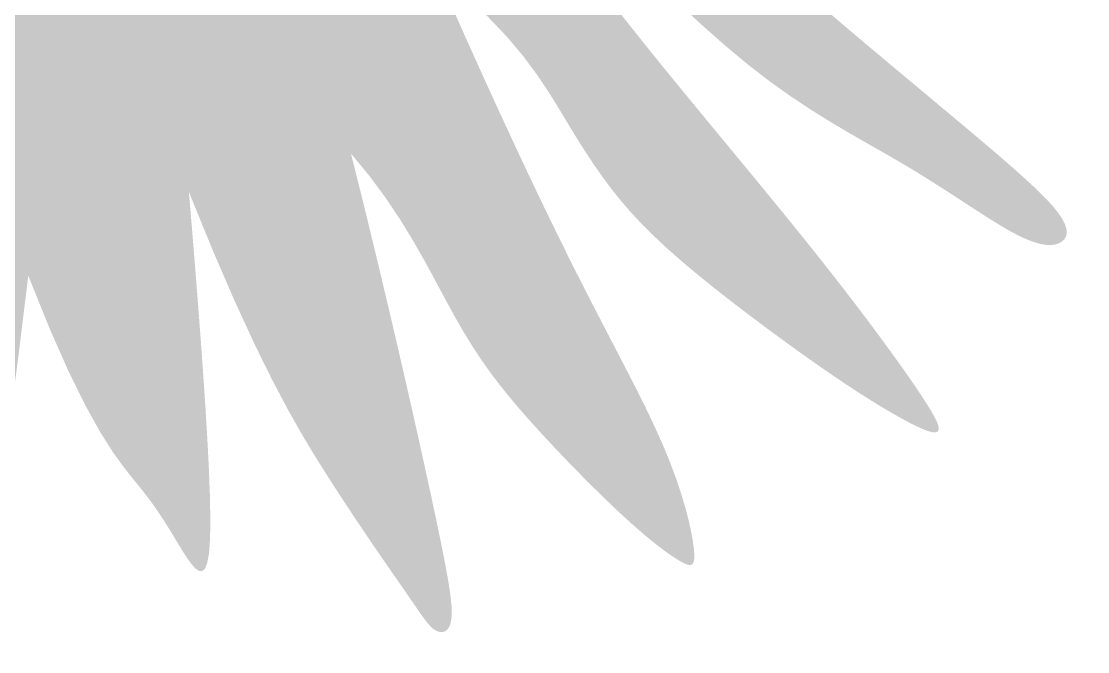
# Model space of a CAD drawing. Header units: millimetres. Extents: x -754 to 578, y -31 to 612.
# Drawn here: x -425.87 to -413.68, y 45.91 to 53.12 of the extents above; entities that cross this region are included whole.
import ezdxf

# ---------------------------------------------------------------- set-up
doc = ezdxf.new("R2010")
doc.units = ezdxf.units.MM
doc.layers.add('Images', color=7, linetype='Continuous')
doc.layers.add('magpiefill', color=3, linetype='Continuous')
picture_1 = doc.add_image_def('image12.jpg', size_in_pixel=(700, 590))

msp = doc.modelspace()

# ---------------------------------------------------------------- hatches: boundary and pattern name
at = {"layer": 'magpiefill'}
h = msp.add_hatch(color=253, dxfattribs=at)
h.dxf.hatch_style = 1
h.paths.add_polyline_path([(-416.4162366606329, 53.02768661803028), (-416.762081198953, 53.32213782948524), (-417.1116172842623, 53.62382829437156), (-417.4590038712106, 53.92897490666269), (-417.6517046417709, 54.10204404908305), (-417.6403283917941, 53.9098665648531), (-417.6850486364782, 53.80314035584102), (-417.7775845692629, 53.76944458432021), (-417.9096553835874, 53.79635841256405), (-418.0729802728915, 53.87146100284613), (-418.2592784306147, 53.9823315174401), (-418.4602690501965, 54.11654911861898), (-418.6676713250763, 54.26169296865685), (-418.8744521866511, 54.40767703126232), (-419.0785695181455, 54.55375447588806), (-419.2792289407427, 54.70151327342179), (-419.4756360756248, 54.85254139475188), (-419.6669965439744, 55.00842681076618), (-419.8525159669736, 55.17075749235278), (-420.0313999658051, 55.34112141039974), (-420.2028541616514, 55.521106535795), (-420.3663411813761, 55.71163529430801), (-420.5223516745685, 55.9109679312326), (-420.6716332964991, 56.11669914674447), (-420.8149337024382, 56.3264236410187), (-420.9530005476563, 56.53773611423064), (-421.086581487424, 56.74823126655576), (-421.2164241770117, 56.95550379816942), (-421.34327627169, 57.15714840924709), (-421.464677439165, 57.34883253503584), (-421.565335396887, 57.51851455107315), (-421.6267498747414, 57.65222556796743), (-421.6304206026142, 57.73599669632799), (-421.5578473103913, 57.75585904676396), (-421.3905297279582, 57.69784372988411), (-421.109967585201, 57.54798185629768), (-420.6976606120056, 57.29230453661383), (-420.7841927062479, 57.39550172672644), (-421.0782619245667, 57.74715361145154), (-421.372972829919, 58.09649995112662), (-421.6676047578609, 58.43866219184553), (-421.9614370439481, 58.76876177970191), (-422.2537490237369, 59.08192016079025), (-422.5438200327834, 59.3732587812045), (-422.5938495883872, 59.27324979913048), (-422.3706128459231, 58.99434264467893), (-422.2589932416248, 58.71543549022742), (-422.5378697237147, 58.47651926742085), (-422.3801271907355, 58.24656433532132), (-422.2123191820268, 57.99990337393929), (-422.0368715966647, 57.73980368518544), (-421.8562103337233, 57.46953257097064), (-421.6727612922775, 57.19235733320534), (-421.4889503714023, 56.91154527380084), (-421.3072034701726, 56.63036369466752), (-421.1299464876629, 56.35207989771649), (-420.9589556813989, 56.0793348994459), (-420.7934087427084, 55.8122645747044), (-420.6318337213703, 55.55037851292942), (-420.6169936360449, 55.52638509453235), (-420.0707091684401, 54.99084058610443), (-419.5868313605482, 54.51478743648538), (-419.1579135808222, 54.09332983395804), (-418.7765091977157, 53.72157196680585), (-418.4351715796817, 53.39461802331193), (-418.1264540951736, 53.10757219175972), (-417.8429101126446, 52.85553866043204), (-417.5770930005481, 52.63362161761229), (-417.3227310338757, 52.43719243655271), (-417.0782521137722, 52.26269123038159), (-416.8432590479208, 52.10682529719608), (-416.6173546440046, 51.96630193509333), (-416.400141709707, 51.83782844217068), (-416.1912230527109, 51.71811211652532), (-415.9902014806996, 51.60386025625465), (-415.7966798013563, 51.49178015945547), (-415.6104438420682, 51.37943927465356), (-415.4320115090383, 51.26784565208655), (-415.2620837281745, 51.15886749242033), (-415.1013614253836, 51.05437299632089), (-414.950545526573, 50.95623036445426), (-414.8103369576502, 50.86630779748624), (-414.6814366445224, 50.78647349608305), (-414.5645455130968, 50.71859566091018), (-414.4600996963419, 50.66405987423586), (-414.3674761554687, 50.62232124473571), (-414.2857870587493, 50.59235226268751), (-414.2141445744562, 50.57312541836893), (-414.1516608708615, 50.56361320205767), (-414.0974481162375, 50.56278810403151), (-414.0506184788561, 50.56962261456808), (-414.0102841269897, 50.58308922394515), (-413.97595441735, 50.60240173110287), (-413.9487274604062, 50.62773916963057), (-413.930098555067, 50.65952188178042), (-413.9215630002415, 50.69817020980425), (-413.9246160948383, 50.74410449595393), (-413.9407531377658, 50.79774508248153), (-413.9714694279335, 50.85951231163868), (-414.0182602642496, 50.9298265256777), (-414.0826910401527, 51.00939608181724), (-414.1666075271983, 51.10008139714412), (-414.2719255914719, 51.20403090371224), (-414.4005610990591, 51.32339303357537), (-414.5544299160449, 51.46031621878722), (-414.7354479085147, 51.61694889140156), (-414.945530942554, 51.79543948347236), (-415.1865948842481, 51.99793642705313), (-415.4592627811095, 52.22559956451786), (-415.758986406361, 52.47563437952002), (-416.0799247146522, 52.74425776603299)])
h = msp.add_hatch(color=255, dxfattribs=at)
h.dxf.hatch_style = 1
h.paths.add_polyline_path([(-419.9958138051097, 54.54486868421434), (-420.1562206592537, 54.79092179976213), (-420.3147116298642, 55.04019753602159), (-420.4727586671625, 55.29318630355601), (-420.6318337213703, 55.55037851292926), (-420.7934087427084, 55.81226457470465), (-420.9589556813989, 56.0793348994459), (-421.1299464876629, 56.35207989771649), (-421.3072034701726, 56.63036369466752), (-421.4889503714023, 56.91154527380084), (-421.6727612922775, 57.19235733320538), (-421.8562103337233, 57.46953257097064), (-422.0368715966647, 57.73980368518556), (-422.212319182027, 57.99990337393942), (-422.3801271907355, 58.24656433532144), (-422.5378697237147, 58.47651926742085), (-422.6496606236024, 58.38074690488558), (-422.7054691926854, 58.0460583195437), (-422.5380410193043, 57.71136973420202), (-422.5754375743564, 57.69735307767505), (-422.5113097581877, 57.42223556865299), (-422.4370440316393, 57.16917686277549), (-422.3548363174924, 56.93555947590933), (-422.2668825385279, 56.71876592392123), (-422.1753786175274, 56.51617872267767), (-422.0825204772718, 56.32518038804568), (-421.9905040405428, 56.14315343589169), (-421.901525230121, 55.96748038208256), (-421.8174061958541, 55.79605783019315), (-421.7384739958532, 55.62883873463204), (-421.664681915295, 55.46629013751593), (-421.5959832393567, 55.30887908096147), (-421.5323312532153, 55.15707260708533), (-421.4736792420481, 55.01133775800432), (-421.4199804910319, 54.87214157583523), (-421.3711882853437, 54.73995110269467), (-421.3269599584968, 54.61510883672528), (-421.2857690373477, 54.49745910017307), (-421.2457930970893, 54.38672167130981), (-421.2052097129142, 54.28261632840749), (-421.1621964600154, 54.18486284973784), (-421.1149309135852, 54.09318101357283), (-421.0615906488168, 54.00729059818434), (-421.0003532409027, 53.92691138184404), (-420.9298168254268, 53.85147512732048), (-420.8502617795373, 53.77926153536689), (-420.7623890407738, 53.70826229123377), (-420.6668995466759, 53.6364690801711), (-420.5644942347831, 53.56187358742894), (-420.4558740426347, 53.48246749825724), (-420.3417399077703, 53.3962424979063), (-420.2227927677293, 53.30119027162614), (-420.0998425894159, 53.19596415772776), (-419.9741354571927, 53.08186410676574), (-419.8470264847872, 52.96085172235537), (-419.7198707859263, 52.83488860811231), (-419.5940234743376, 52.70593636765177), (-419.4708396637486, 52.57595660458938), (-419.3516744678864, 52.4469109225406), (-419.2378830004784, 52.32076092512074), (-419.1301116654793, 52.19875207514731), (-419.0261720277545, 52.07926527224575), (-418.9231669423962, 51.95996527524301), (-418.8181992644977, 51.83851684296671), (-418.7083718491514, 51.71258473424406), (-418.5907875514499, 51.57983370790215), (-418.4625492264863, 51.43792852276853), (-418.3207597293527, 51.2845339376701), (-418.1644689249276, 51.11934637450693), (-418.0005147172302, 50.95018890746805), (-417.8376820200649, 50.78691627381477), (-417.6847557472362, 50.63938321080853), (-417.5505208125487, 50.51744445571108), (-417.4437621298071, 50.43095474578357), (-417.3732646128158, 50.38976881828774), (-417.3478131753794, 50.40374141048482), (-417.3722808582522, 50.47888991061617), (-417.435893209989, 50.60588231084218), (-417.5239639060937, 50.77154925430269), (-417.6218066220704, 50.96272138413804), (-417.7147350334237, 51.16622934348816), (-417.7880628156572, 51.36890377549312), (-417.8271036442757, 51.55757532329312), (-417.8169405131816, 51.72282545894088), (-417.939145379103, 51.87064974587616), (-418.1473280411167, 52.12282519325334), (-418.3526603079426, 52.37257199972829), (-418.5537714864909, 52.61892493172478), (-418.7503500476741, 52.86228876004323), (-418.9423492534045, 53.10341075657819), (-419.1297223655947, 53.34303819322438), (-419.3124226461579, 53.58191834187654), (-419.4904033570064, 53.82079847442909), (-419.6636177600532, 54.06042586277682), (-419.8320191172105, 54.30154777881435)])
h = msp.add_hatch(color=253, dxfattribs=at)
h.dxf.hatch_style = 1
h.paths.add_polyline_path([(-416.5393584649328, 50.14737057639328), (-416.7217782171292, 50.37982874420243), (-416.912718084375, 50.61911360891652), (-417.1106204609744, 50.86381624075055), (-417.3138498628369, 51.11262890503377), (-417.5207708058729, 51.36424386709597), (-417.7297478059916, 51.61735339226689), (-417.8169405131816, 51.72282545894088), (-417.8271036442757, 51.55757532329312), (-417.7880628156572, 51.36890377549312), (-417.7147350334237, 51.16622934348816), (-417.6218066220704, 50.96272138413804), (-417.5239639060937, 50.77154925430269), (-417.435893209989, 50.60588231084218), (-417.3722808582522, 50.47888991061617), (-417.3478131753794, 50.40374141048482), (-417.3732646128158, 50.38976881828774), (-417.4437621298071, 50.43095474578357), (-417.5505208125487, 50.51744445571108), (-417.6847557472362, 50.63938321080853), (-417.8376820200649, 50.78691627381477), (-418.0005147172302, 50.95018890746805), (-418.1644689249276, 51.11934637450693), (-418.3207597293527, 51.2845339376701), (-418.4625492264863, 51.43792852276853), (-418.5907875514499, 51.57983370790215), (-418.7083718491514, 51.71258473424406), (-418.8181992644977, 51.83851684296684), (-418.9231669423962, 51.95996527524301), (-419.0261720277545, 52.07926527224567), (-419.1301116654793, 52.19875207514731), (-419.2378830004784, 52.32076092512082), (-419.3516744678864, 52.4469109225406), (-419.4708396637486, 52.57595660458938), (-419.5940234743376, 52.70593636765177), (-419.7198707859263, 52.83488860811231), (-419.8470264847872, 52.96085172235537), (-419.9741354571927, 53.08186410676574), (-420.0998425894159, 53.19596415772776), (-420.2227927677293, 53.30119027162614), (-420.3417399077703, 53.3962424979063), (-420.4558740426347, 53.48246749825724), (-420.5644942347831, 53.56187358742878), (-420.6668995466759, 53.6364690801711), (-420.7623890407738, 53.70826229123377), (-420.8502617795373, 53.77926153536689), (-420.9298168254268, 53.85147512732048), (-421.0003532409027, 53.92691138184404), (-421.0615906488168, 54.00729059818434), (-421.1149309135852, 54.09318101357283), (-421.1621964600154, 54.18486284973784), (-421.2052097129142, 54.28261632840749), (-421.2457930970893, 54.38672167130981), (-421.2857690373477, 54.49745910017307), (-421.3269599584968, 54.61510883672528), (-421.3711882853438, 54.73995110269467), (-421.4199804910318, 54.87214157583523), (-421.4736792420481, 55.01133775800432), (-421.5323312532153, 55.15707260708533), (-421.5959832393567, 55.30887908096143), (-421.664681915295, 55.46629013751593), (-421.7384739958532, 55.62883873463204), (-421.8174061958541, 55.79605783019315), (-421.901525230121, 55.96748038208256), (-421.9905040405428, 56.14315343589169), (-422.0825204772718, 56.32518038804568), (-422.1753786175274, 56.51617872267767), (-422.2668825385279, 56.71876592392123), (-422.3548363174924, 56.93555947590933), (-422.4370440316393, 57.16917686277549), (-422.5113097581877, 57.42223556865299), (-422.5754375743564, 57.69735307767505), (-422.984516970365, 57.54402544153096), (-422.6692597728832, 56.95695159797815), (-422.3783800958307, 56.38975082971474), (-422.109116385328, 55.84190602203947), (-421.8587070874948, 55.31290006025114), (-421.6243906484508, 54.80221582964824), (-421.4034055143156, 54.30933621552929), (-421.1929901312092, 53.83374410319284), (-421.1205630041563, 53.66972652784115), (-420.80849246501, 53.41808167281465), (-420.5444367290042, 53.17590796291353), (-420.3221506875839, 52.9435337519329), (-420.1353892321924, 52.72128739366839), (-419.9779072542747, 52.50949724191521), (-419.8434596452746, 52.30849165046877), (-419.7258012966369, 52.11859897312424), (-419.6186870998054, 51.94014756367705), (-419.5166441074473, 51.77316584983812), (-419.4172880171208, 51.61648255498031), (-419.3190066876069, 51.46862647639198), (-419.2201879776867, 51.32812641136165), (-419.1192197461412, 51.19351115717756), (-419.0144898517515, 51.0633095111283), (-418.9043861532984, 50.93605027050214), (-418.787296509563, 50.81026223258769), (-418.6620488095585, 50.6847505315882), (-418.5292310632265, 50.55942564936738), (-418.3898713107403, 50.4344744047039), (-418.2449975922739, 50.31008361637625), (-418.0956379480006, 50.18644010316308), (-417.9428204180941, 50.06373068384317), (-417.7875730427282, 49.94214217719502), (-417.6309238620763, 49.82186140199727), (-417.4739087001774, 49.70316858749119), (-417.3175945165304, 49.58671760476858), (-417.1630560545002, 49.47325573538362), (-417.0113680574505, 49.36353026089075), (-416.8636052687461, 49.25828846284423), (-416.7208424317517, 49.15827762279857), (-416.5841542898311, 49.06424502230794), (-416.454615586349, 48.97693794292678), (-416.3330985765788, 48.89693241405219), (-416.21966556343, 48.8241194564537), (-416.1141763617211, 48.75821883874322), (-416.0164907862707, 48.69895032953289), (-415.9264686518973, 48.64603369743494), (-415.8439697734193, 48.5991887110615), (-415.7688539656555, 48.55813513902466), (-415.7009810434242, 48.52259274993671), (-415.6402030338018, 48.49233580122002), (-415.5863408128937, 48.46735650553904), (-415.5392074690636, 48.44770156436852), (-415.4986160906749, 48.43341767918319), (-415.464379766091, 48.4245515514579), (-415.4363115836754, 48.42114988266731), (-415.4142246317914, 48.42325937428615), (-415.3979319988023, 48.43092672778919), (-415.3875349311775, 48.44453336484955), (-415.3842873078067, 48.46579958793325), (-415.389731165687, 48.49678041970501), (-415.4054085418137, 48.5395308828292), (-415.432861473183, 48.59610599997021), (-415.4736319967916, 48.66856079379255), (-415.5292621496349, 48.75895028696075), (-415.6012939687091, 48.86932950213928), (-415.6908177825574, 49.00109180732181), (-415.7971170859098, 49.15298395181839), (-415.9190236650435, 49.32309103026853), (-416.0553693062354, 49.5094981373117), (-416.2049857957632, 49.71029036758735), (-416.3667049199032, 49.92355281573466)])
h = msp.add_hatch(color=255, dxfattribs=at)
h.dxf.hatch_style = 1
h.paths.add_polyline_path([(-421.1929901312092, 53.83374410319284), (-421.4034055143156, 54.30933621552929), (-421.6243906484508, 54.80221582964824), (-421.8587070874948, 55.31290006025114), (-422.109116385328, 55.84190602203959), (-422.3783800958307, 56.38975082971474), (-422.6692597728832, 56.95695159797815), (-422.984516970365, 57.54402544153096), (-423.4309929214255, 57.65558830331157), (-423.3751843523426, 57.26511828707945), (-423.6577413842341, 57.18809567930348), (-423.5388997546532, 56.80680259353737), (-423.3961576139031, 56.33169582338468), (-423.2342377146417, 55.77833909495008), (-423.0578628095268, 55.16229613433835), (-422.8717556512152, 54.49913066765448), (-422.6806389923651, 53.80440642100308), (-422.4892355856337, 53.09368712048909), (-422.4595893901535, 52.98092462648626), (-422.2446413175282, 52.67083894818873), (-422.0577384590069, 52.41257214835399), (-421.8951680845194, 52.19792086895077), (-421.7532174639946, 52.01868175194775), (-421.6281738673629, 51.86665143931336), (-421.5163245645538, 51.7336265730161), (-421.4139568254968, 51.61140379502486), (-421.3173579201218, 51.49177974730788), (-421.2233443418484, 51.36812068759757), (-421.130849478056, 51.24007133668086), (-421.0393359396144, 51.10884603110853), (-420.948266337393, 50.97565910743096), (-420.8571032822614, 50.84172490219937), (-420.765309385089, 50.7082577519641), (-420.6723472567453, 50.57647199327565), (-420.5776795081001, 50.44758196268497), (-420.4810958526571, 50.32288372754329), (-420.3836944144562, 50.20400027840514), (-420.2869004201719, 50.0926363366252), (-420.1921390964786, 49.99049662355888), (-420.1008356700506, 49.89928586056092), (-420.0144153675624, 49.82070876898659), (-419.9343034156882, 49.75647007019067), (-419.8619250411023, 49.70827448552831), (-419.7986835740264, 49.67886150496707), (-419.7458947588707, 49.67510969292546), (-419.7048524435929, 49.70493238243439), (-419.6768504761499, 49.77624290652463), (-419.6631827044996, 49.8969545982274), (-419.6651429765996, 50.07498079057331), (-419.6840251404068, 50.31823481659372), (-419.7211230438793, 50.63463000931929), (-419.8843221775884, 50.96971282648787), (-420.0558348144613, 51.32844941755251), (-420.2325109398209, 51.70425663730288), (-420.4143271846233, 52.09697101447777), (-420.6012601798249, 52.50642907781605), (-420.7932865563821, 52.93246735605648), (-420.9903829452512, 53.37492237793789)])
h = msp.add_hatch(color=255, dxfattribs=at)
h.dxf.hatch_style = 1
h.paths.add_polyline_path([(-422.7575413178288, 53.28133639675568), (-422.8818114423329, 53.71938004378953), (-423.01933215595, 54.20220402283288), (-423.1694391238002, 54.72520305114223), (-423.3314680110041, 55.28377184597408), (-423.5047544826818, 55.87330512458483), (-423.6886342039541, 56.48919760423076), (-423.8824428399414, 57.12684400216854), (-423.9890860106528, 57.09777399440863), (-424.2681337883323, 57.26511828707945), (-424.4355619617133, 57.32089971796982), (-424.5885814500793, 57.1169759495195), (-424.5534393952621, 56.94324485241192), (-424.5142366899327, 56.77453191139299), (-424.4721942735654, 56.6085990010355), (-424.4285330856343, 56.44320799591252), (-424.3844740656134, 56.27612077059723), (-424.341238152977, 56.10509919966238), (-424.3000462871993, 55.92790515768119), (-424.2621194077541, 55.74230051922623), (-424.2283659309612, 55.54686776804254), (-424.198444180523, 55.34347182456088), (-424.1716999569873, 55.13479821838382), (-424.1474790609016, 54.92353247911393), (-424.125127292814, 54.71236013635363), (-424.1039904532723, 54.50396671970577), (-424.0834143428242, 54.30103775877259), (-424.0627447620177, 54.10625878315686), (-424.0415066382026, 53.92154858491035), (-424.0199414059373, 53.74575900588282), (-423.9984696265822, 53.57697515037373), (-423.9775118614978, 53.4132821226816), (-423.9574886720445, 53.25276502710599), (-423.938820619583, 53.09350896794578), (-423.9219282654738, 52.93359904950026), (-423.9072321710771, 52.77112037606848), (-423.8948803131942, 52.60481970340026), (-423.8839303303905, 52.43609039304985), (-423.8731672766713, 52.26698745802184), (-423.8613762060431, 52.09956591132068), (-423.8473421725115, 51.93588076595159), (-423.8298502300826, 51.77798703491906), (-423.8076854327617, 51.62793973122791), (-423.7796328345552, 51.48779386788296), (-423.7447111333768, 51.35895059001724), (-423.702873602771, 51.24019557127621), (-423.6543071601907, 51.12966061743383), (-423.5991987230888, 51.0254775342641), (-423.5377352089174, 50.92577812754073), (-423.4701035351296, 50.8286942030376), (-423.3964906191782, 50.73235756652868), (-423.3170833785155, 50.63490002378767), (-423.2322478564273, 50.53491264449271), (-423.1430665995296, 50.43282355393806), (-423.050801280272, 50.32952014132232), (-422.9567135711038, 50.22588979584409), (-422.8620651444739, 50.12281990670149), (-422.7681176728321, 50.0211978630937), (-422.6761328286269, 49.92191105421862), (-422.587372284308, 49.82584686927481), (-422.5029419477808, 49.73401724492337), (-422.4233246687751, 49.64793230767469), (-422.3488475324764, 49.5692267315013), (-422.2798376240708, 49.49953519037622), (-422.2166220287442, 49.44049235827191), (-422.1595278316825, 49.3937329091613), (-422.1088821180715, 49.36089151701715), (-422.0650119730969, 49.34360285581206), (-422.0281510300038, 49.34320580204601), (-421.9981591142739, 49.35985604232782), (-421.9748025994472, 49.39341346579334), (-421.9578478590644, 49.44373796157863), (-421.9470612666657, 49.5106894188194), (-421.9422091957921, 49.59412772665173), (-421.9430580199837, 49.69391277421153), (-421.9493741127808, 49.80990445063466), (-421.960892690938, 49.94154229904864), (-421.977224344065, 50.08658447854705), (-421.9979485049848, 50.24236880221492), (-422.0226446065211, 50.40623308313717), (-422.0508920814974, 50.57551513439916), (-422.0822703627371, 50.74755276908562), (-422.1163588830634, 50.91968380028194), (-422.1527370753001, 51.08924604107288), (-422.1913192616778, 51.25525479142161), (-422.2333593220565, 51.42343529880219), (-422.2804460257034, 51.60119029756697), (-422.3341681418859, 51.79592252206772), (-422.3961144398713, 52.01503470665695), (-422.4678736889268, 52.26592958568632), (-422.5510346583194, 52.55600989350825), (-422.6471861173171, 52.89267836447497)])
h = msp.add_hatch(color=253, dxfattribs=at)
h.dxf.hatch_style = 1
h.paths.add_polyline_path([(-421.3991960007951, 48.64903864357291), (-421.5188867897909, 49.17458964794562), (-421.6520587078024, 49.74738267313833), (-421.7978472805135, 50.36099579465642), (-421.9553880336073, 51.00900708800548), (-422.1238164927679, 51.68499462869055), (-422.3022681836787, 52.38253649221722), (-422.4892355856337, 53.09368712048909), (-422.6806389923651, 53.80440642100308), (-422.8717556512152, 54.4991306676544), (-423.0578628095268, 55.16229613433835), (-423.2342377146417, 55.77833909495008), (-423.3961576139031, 56.33169582338468), (-423.5388997546532, 56.80680259353733), (-423.6577413842341, 57.18809567930348), (-423.8824428399414, 57.12684400216854), (-423.6886342039541, 56.48919760423068), (-423.5047544826818, 55.87330512458479), (-423.3314680110041, 55.28377184597408), (-423.1694391238002, 54.7252030511424), (-423.01933215595, 54.20220402283292), (-422.8818114423329, 53.71938004378961), (-422.7575413178288, 53.28133639675568), (-422.6471861173171, 52.8926783644749), (-422.5510346583194, 52.55600989350833), (-422.4678736889268, 52.26592958568632), (-422.3961144398713, 52.01503470665682), (-422.3341681418859, 51.79592252206772), (-422.2804460257034, 51.60119029756697), (-422.2333593220565, 51.42343529880219), (-422.1913192616778, 51.25525479142161), (-422.1527370753001, 51.08924604107288), (-422.1163588830634, 50.91968380028194), (-422.0822703627371, 50.74755276908562), (-422.0508920814974, 50.57551513439916), (-422.0226446065211, 50.40623308313717), (-421.9979485049848, 50.24236880221492), (-421.977224344065, 50.08658447854705), (-421.960892690938, 49.94154229904864), (-421.9493741127808, 49.80990445063466), (-421.9430580199837, 49.69391277421153), (-421.9422091957921, 49.59412772665173), (-421.9470612666657, 49.5106894188194), (-421.9578478590644, 49.44373796157863), (-421.9748025994472, 49.39341346579334), (-421.9981591142739, 49.35985604232782), (-422.0281510300038, 49.34320580204601), (-422.0650119730969, 49.34360285581206), (-422.1088821180715, 49.36089151701715), (-422.1595278316825, 49.3937329091613), (-422.2166220287442, 49.44049235827191), (-422.2798376240708, 49.49953519037622), (-422.3488475324764, 49.5692267315013), (-422.4233246687751, 49.64793230767469), (-422.5029419477808, 49.73401724492337), (-422.587372284308, 49.82584686927481), (-422.6761328286269, 49.92191105421853), (-422.7681176728319, 50.02119786309358), (-422.8620651444739, 50.12281990670162), (-422.9567135711038, 50.22588979584405), (-423.050801280272, 50.32952014132232), (-423.1430665995296, 50.43282355393806), (-423.2322478564273, 50.53491264449271), (-423.3170833785155, 50.63490002378767), (-423.3964906191782, 50.73235756652868), (-423.4701035351296, 50.8286942030376), (-423.5377352089174, 50.92577812754073), (-423.5991987230888, 51.0254775342641), (-423.6543071601907, 51.12966061743383), (-423.702873602771, 51.24019557127621), (-423.7447111333768, 51.35895059001724), (-423.7796328345552, 51.48779386788296), (-423.8076854327617, 51.62793973122791), (-423.8298502300826, 51.77798703491906), (-423.8473421725115, 51.93588076595159), (-423.8613762060431, 52.09956591132068), (-423.8731672766713, 52.26698745802172), (-423.8839303303905, 52.43609039304981), (-423.8948803131942, 52.60481970340026), (-423.9072321710771, 52.77112037606848), (-423.9219282654738, 52.93359904950026), (-423.938820619583, 53.09350896794578), (-423.9574886720445, 53.25276502710599), (-423.9775118614978, 53.41328212268152), (-423.9984696265822, 53.57697515037373), (-424.0199414059373, 53.74575900588282), (-424.0415066382026, 53.9215485849103), (-424.0627447620177, 54.10625878315686), (-424.0834143428242, 54.30103775877259), (-424.1039904532723, 54.50396671970577), (-424.125127292814, 54.71236013635375), (-424.1474790609016, 54.92353247911393), (-424.1716999569873, 55.13479821838382), (-424.198444180523, 55.34347182456088), (-424.2283659309612, 55.54686776804254), (-424.2621194077541, 55.74230051922623), (-424.3000462871993, 55.92790515768119), (-424.341238152977, 56.10509919966238), (-424.3844740656134, 56.27612077059723), (-424.4285330856343, 56.44320799591252), (-424.4721942735654, 56.6085990010355), (-424.5142366899327, 56.77453191139299), (-424.5534393952621, 56.94324485241192), (-424.5885814500793, 57.1169759495195), (-424.6029901350946, 57.09777399440863), (-424.8820379127742, 56.87464827084724), (-424.8131461282685, 56.76424619341942), (-424.7481918929599, 56.62422507050941), (-424.6868263197661, 56.45612064967773), (-424.6287005216047, 56.2614686784849), (-424.5734656113937, 56.04180490449151), (-424.520772702051, 55.79866507525812), (-424.470272906494, 55.53358493834518), (-424.4216173376404, 55.24810024131343), (-424.3745230430287, 54.94404734156261), (-424.3289708086775, 54.62446503585094), (-424.2850073552256, 54.29269273077561), (-424.2426794033122, 53.95206983293414), (-424.2020336735764, 53.6059357489241), (-424.163116886657, 53.25762988534267), (-424.1259757631935, 52.91049164878761), (-424.0906570238244, 52.56786044585591), (-424.0571528740222, 52.23203649751778), (-424.0252374585905, 51.90116328223209), (-423.9946304071668, 51.57234509283093), (-423.9650513493881, 51.24268622214599), (-423.9587965969907, 51.17035874927846), (-423.6832666520556, 50.49702165544592), (-423.4347235134002, 49.92274407914434), (-423.2102731861535, 49.4354830514453), (-423.0070216754444, 49.02319560341999), (-422.822074986402, 48.6738387661397), (-422.6525391241541, 48.37536957067586), (-422.4955200938305, 48.11574504809985), (-422.3481239005596, 47.88292222948258), (-422.2080401274479, 47.6668847682102), (-422.0752926695149, 47.46572280692482), (-421.9504889997575, 47.27955311058285), (-421.8342365911726, 47.10849244414113), (-421.7271429167573, 46.95265757255596), (-421.629815449509, 46.81216526078406), (-421.5428616624243, 46.68713227378167), (-421.4668890285004, 46.57767537650562), (-421.4021389822959, 46.48368170088712), (-421.3473888046142, 46.40411984675583), (-421.3010497378201, 46.33772878091618), (-421.2615330242786, 46.28324747017266), (-421.2272499063545, 46.23941488132956), (-421.1966116264128, 46.20496998119152), (-421.1680294268185, 46.17865173656277), (-421.1399145499361, 46.15919911424783), (-421.1110987907673, 46.14572472075494), (-421.0820961548583, 46.13883572140787), (-421.0538412003922, 46.13951292123434), (-421.0272684855518, 46.14873712526188), (-421.0033125685202, 46.16748913851808), (-420.9829080074803, 46.19674976603062), (-420.9669893606149, 46.23749981282734), (-420.9564911861071, 46.29072008393541), (-420.9523947724724, 46.35833326614833), (-420.9558683295561, 46.44602957332105), (-420.9681267975363, 46.56044110107407), (-420.990385116591, 46.7081999450281), (-421.0238582268983, 46.8959382008038), (-421.0697610686361, 47.1302879640217), (-421.1293085819826, 47.4178813303024), (-421.2037157071159, 47.76535039526625), (-421.2938508151315, 48.17715158451494)])
h = msp.add_hatch(color=255, dxfattribs=at)
h.dxf.hatch_style = 1
h.paths.add_polyline_path([(-424.163116886657, 53.25762988534267), (-424.2020336735764, 53.60593574892398), (-424.2426794033122, 53.95206983293419), (-424.2850073552256, 54.29269273077557), (-424.3289708086775, 54.62446503585081), (-424.3745230430287, 54.94404734156261), (-424.4216173376404, 55.24810024131343), (-424.470272906494, 55.53358493834518), (-424.520772702051, 55.79866507525812), (-424.5734656113937, 56.04180490449151), (-424.6287005216047, 56.2614686784849), (-424.6868263197661, 56.45612064967773), (-424.7481918929599, 56.62422507050941), (-424.8131461282685, 56.76424619341942), (-424.8820379127742, 56.87464827084724), (-425.1610856904538, 56.98621113262806), (-425.6747820357954, 56.63075417862287), (-425.6670962040287, 56.37221239806174), (-425.6626543800489, 55.95209288598816), (-425.6612334449794, 55.40855719518818), (-425.662610279943, 54.77976687844832), (-425.6665617660631, 54.10388348855453), (-425.6728647844627, 53.4190685782935), (-425.6812962162646, 52.76348370045134), (-425.6916329425926, 52.17529040781445), (-425.7036773499195, 51.68377181976997), (-425.7173338461209, 51.28269732210731), (-425.7325323444218, 50.95695786721726), (-425.7427252970464, 50.79461239835373), (-425.6118670973914, 50.55082920628096), (-425.486461731163, 50.34324289788251), (-425.3666113828313, 50.16804360538048), (-425.252418236867, 50.02142146099688), (-425.1439844777408, 49.8995665969538), (-425.041412289923, 49.7986691454735), (-424.944803857884, 49.71491923877763), (-424.8542613660945, 49.64450700908839), (-424.7697648298783, 49.58419918599095), (-424.690805587974, 49.53306888852223), (-424.6167528099722, 49.49076583308234), (-424.5469756654647, 49.45693973607116), (-424.4808433240432, 49.43124031388881), (-424.4177249552989, 49.41331728293524), (-424.3569897288235, 49.40282035961042), (-424.2980068142081, 49.39939926031447), (-424.2402305067378, 49.40337955070559), (-424.1834556044707, 49.41779019347527), (-424.127562031158, 49.44633600057333), (-424.0724297105512, 49.49272178394908), (-424.0179385664017, 49.5606523555527), (-423.9639685224606, 49.65383252733369), (-423.9103995024798, 49.7759671112419), (-423.8571114302104, 49.93076091922676), (-423.8796784342919, 50.21970845070381), (-423.9078557333135, 50.56926360825063), (-423.9362199148911, 50.90929096300848), (-423.9650513493881, 51.24268622214599), (-423.9946304071668, 51.57234509283114), (-424.0252374585905, 51.90116328223218), (-424.0571528740222, 52.2320364975177), (-424.0906570238244, 52.56786044585587), (-424.1259757631935, 52.91049164878761)])
h = msp.add_hatch(color=253, dxfattribs=at)
h.dxf.hatch_style = 1
h.paths.add_polyline_path([(-425.8521766236115, 49.74186372271002), (-425.8292018303064, 49.92946956801985), (-425.8073446231274, 50.10516952319084), (-425.7866789841748, 50.28065928308646), (-425.7672750002234, 50.47104789531629), (-425.7492027580472, 50.69144440749005), (-425.7325323444218, 50.95695786721726), (-425.7173338461209, 51.28269732210731), (-425.7036773499195, 51.68377181976997), (-425.6916329425926, 52.17529040781445), (-425.6812962162646, 52.76348370045134), (-425.6728647844627, 53.4190685782935), (-425.6665617660631, 54.10388348855453), (-425.662610279943, 54.77976687844832), (-425.6612334449794, 55.40855719518818), (-425.6626543800489, 55.95209288598816), (-425.6670962040287, 56.37221239806174), (-425.6747820357954, 56.63075417862287), (-425.886609419194, 56.48417825461537), (-425.886609419194, 56.7073039781765), (-426.0589770250961, 56.86044286756307), (-426.06341592194, 56.7730691349164), (-426.0614938313474, 56.68872541040768), (-426.0544665799428, 56.60481706637875), (-426.0435899943491, 56.51874947517202), (-426.030119901191, 56.42792800912954), (-426.0153121270919, 56.3297580405935), (-426.000422498676, 56.22164494190578), (-425.9867068425669, 56.1009940854088), (-425.9752077895037, 55.96516455585216), (-425.9661151866839, 55.81133028761728), (-425.9594056854201, 55.63661892749295), (-425.955055937025, 55.43815812226831), (-425.9530425928115, 55.21307551873199), (-425.9533423040922, 54.95849876367332), (-425.9559317221797, 54.67155550388098), (-425.9607874983865, 54.34937338614419), (-425.9678590215949, 53.99148925208572), (-425.976986630967, 53.60707672266538), (-425.9879834032336, 53.20771861367664), (-426.000662415126, 52.80499774091342), (-426.0148367433753, 52.41049692016933), (-426.030319464713, 52.03579896723787), (-426.0469236558702, 51.69248669791276), (-426.064462393578, 51.39214292798788), (-426.0829746117029, 51.14341584926611), (-426.1034026726483, 50.94321515758773), (-426.1269147959538, 50.78551592480282), (-426.1546792011584, 50.66429322276092), (-426.1878641078008, 50.57352212331196), (-426.2276377354203, 50.50717769830557), (-426.2751683035557, 50.45923501959167), (-426.3316240317459, 50.4236691590199), (-426.3977058517146, 50.39542820613199), (-426.4722455439227, 50.37335232123755), (-426.5536076010155, 50.35725468233799), (-426.6401565156384, 50.34694846743488), (-426.730256780437, 50.34224685452951), (-426.8222728880564, 50.34296302162333), (-426.9145693311425, 50.34891014671799), (-427.00551060234, 50.3599014078149), (-427.0936325362626, 50.37578890403101), (-427.1781563353936, 50.3965804189454), (-427.2584745441841, 50.42232265725282), (-427.3339797070854, 50.45306232364784), (-427.4040643685489, 50.48884612282515), (-427.4681210730255, 50.52972075947951), (-427.5255423649667, 50.57573293830539), (-427.5757207888233, 50.62692936399763), (-427.618212434548, 50.68345015064009), (-427.6532275740967, 50.74580904987407), (-427.6811400249261, 50.81461322273017), (-427.702323604494, 50.89046983023882), (-427.7171521302566, 50.97398603343058), (-427.7259994196718, 51.06576899333615), (-427.7292392901965, 51.16642587098583), (-427.7272455592874, 51.27656382741046), (-427.7203297434312, 51.39712474330209), (-427.7085541552306, 51.53038937799953), (-427.6919188063179, 51.67897321050316), (-427.6704237083252, 51.84549171981326), (-427.6440688728846, 52.03256038493008), (-427.6128543116288, 52.24279468485433), (-427.5767800361893, 52.47881009858618), (-427.5358460581987, 52.74322210512612), (-427.4901068986397, 53.03768638902801), (-427.4398351158995, 53.36001945706206), (-427.3853577777154, 53.70707802155121), (-427.327001951825, 54.07571879481957), (-427.265094705966, 54.46279848919031), (-427.199963107876, 54.86517381698648), (-427.1319342252928, 55.27970149053222), (-427.0613351259533, 55.70323822215111), (-427.2260348062439, 55.70323822215111), (-427.2365530917656, 55.59073692701069), (-427.264086608898, 55.4142681859522), (-427.30572397536, 55.18358404602508), (-427.3585538088712, 54.90843655427881), (-427.4196647271505, 54.59857775776251), (-427.4861453479173, 54.26375970352521), (-427.5550842888904, 53.91373443861623), (-427.6235701677895, 53.55825401008492), (-427.6890755881832, 53.20614958843033), (-427.750609097041, 52.86256883794893), (-427.8075632271816, 52.53173854638685), (-427.8593305114246, 52.21788550149024), (-427.9053034825884, 51.92523649100534), (-427.9448746734922, 51.65801830267836), (-427.9774366169551, 51.42045772425548), (-428.0023818457964, 51.21678154348279), (-428.0194611425615, 51.04950014413816), (-428.0298582887036, 50.91425829412496), (-428.0351153154031, 50.80498435737878), (-428.0367742538394, 50.7156066978345), (-428.0363771351932, 50.64005367942762), (-428.0354659906442, 50.57225366609318), (-428.0355828513718, 50.50613502176643), (-428.0382697485567, 50.43562611038259), (-428.0447649807577, 50.35611093250348), (-428.0550919160487, 50.26879603519753), (-428.0689701898831, 50.17634360215971), (-428.0861194377142, 50.08141581708522), (-428.106259294995, 49.98667486366878), (-428.1291093971786, 49.89478292560584), (-428.1543893797184, 49.80840218659108), (-427.8614771885188, 49.49763308945296), (-427.603463843152, 49.22844828388036), (-427.3778203704153, 48.99736249667122), (-427.1820177971065, 48.80089045462401), (-427.0135271500234, 48.63554688453674), (-426.8698194559635, 48.49784651320758), (-426.7483657417249, 48.38430406743478), (-426.6466370341045, 48.29143427401664), (-426.5621520292534, 48.21606807868158), (-426.4926201007313, 48.15630130288082), (-426.435798291451, 48.11054598699586), (-426.3894436443252, 48.07721417140839), (-426.3513132022665, 48.05471789650009), (-426.3191640081877, 48.04146920265271), (-426.2907531050016, 48.03588013024741), (-426.2638375356206, 48.03636271966632), (-426.2365715323667, 48.04207628801535), (-426.2086980851959, 48.05516925929854), (-426.1803573734742, 48.07853733424442), (-426.1516895765662, 48.11507621358137), (-426.1228348738379, 48.1676815980381), (-426.0939334446546, 48.23924918834294), (-426.0651254683814, 48.33267468522457), (-426.0365511243838, 48.4508537894116), (-426.008342805254, 48.59530440669997), (-425.9806017564918, 48.76203326315735), (-425.953421436823, 48.94566928991886), (-425.9268953049743, 49.14084141811982), (-425.9011168196719, 49.34217857889505), (-425.8761794396423, 49.54430970338019)])
h = msp.add_hatch(color=253, dxfattribs=at)
h.dxf.hatch_style = 1
h.paths.add_polyline_path([(-418.8492576250032, 48.92934589931892), (-418.9747076938687, 49.17421984395142), (-419.109129614348, 49.43329208015798), (-419.2515888224416, 49.70740329566246), (-419.4011507541506, 49.99739417818866), (-419.5568808454766, 50.30410541546017), (-419.7211030932074, 50.63445985693695), (-419.6840251404068, 50.31823481659372), (-419.6651429765996, 50.07498079057331), (-419.6631827044996, 49.8969545982274), (-419.6768504761499, 49.77624290652463), (-419.7048524435929, 49.70493238243439), (-419.7458947588707, 49.67510969292546), (-419.7986835740264, 49.67886150496707), (-419.8619250411023, 49.70827448552831), (-419.9343034156882, 49.75647007019067), (-420.0144153675624, 49.82070876898659), (-420.1008356700506, 49.89928586056092), (-420.1921390964786, 49.99049662355888), (-420.2869004201719, 50.0926363366252), (-420.3836944144562, 50.20400027840514), (-420.4810958526571, 50.32288372754329), (-420.5776795081001, 50.44758196268497), (-420.6723472567453, 50.57647199327565), (-420.765309385089, 50.70825775196402), (-420.8571032822613, 50.84172490219937), (-420.948266337393, 50.97565910743096), (-421.0393359396144, 51.10884603110853), (-421.130849478056, 51.24007133668086), (-421.2233443418484, 51.36812068759757), (-421.3173579201218, 51.49177974730788), (-421.4139568254968, 51.61140379502486), (-421.5163245645538, 51.73362657301623), (-421.6281738673629, 51.86665143931336), (-421.7532174639946, 52.01868175194775), (-421.8951680845194, 52.19792086895077), (-422.0577384590069, 52.41257214835399), (-422.2446413175282, 52.67083894818873), (-422.4595893901535, 52.98092462648626), (-422.3022681836787, 52.38253649221722), (-422.1238164927679, 51.68499462869055), (-422.1042586832693, 51.6064993695758), (-421.8944452014241, 51.35288347874334), (-421.7081781264583, 51.10099521296523), (-421.5425209059113, 50.85301642382417), (-421.3945369873229, 50.61112896290271), (-421.2612898182325, 50.37751468178376), (-421.13984284618, 50.15435543205), (-421.0272595187049, 49.94383306528396), (-420.9206032833467, 49.74812943306833), (-420.817201161737, 49.56860737267279), (-420.7154344718726, 49.4033536641132), (-420.6139481058424, 49.2496360730926), (-420.5113869557351, 49.10472236531356), (-420.4063959136397, 48.96588030647884), (-420.2976198716449, 48.83037766229137), (-420.1837037218393, 48.69548219845385), (-420.0632923563116, 48.5584616806692), (-419.9356147681964, 48.41739731688529), (-419.8022363548089, 48.273624084031), (-419.6653066145101, 48.12929040128058), (-419.5269750456612, 47.98654468780832), (-419.3893911466228, 47.84753536278838), (-419.2547044157561, 47.7144108453949), (-419.125064351422, 47.5893195548019), (-419.0026204519818, 47.47440991018378), (-418.8891328141297, 47.37137885199961), (-418.7848039278953, 47.28011740584841), (-418.6894468816424, 47.20006511861409), (-418.6028747637345, 47.13066153718103), (-418.5249006625345, 47.07134620843281), (-418.4553376664064, 47.02155867925354), (-418.3939988637131, 46.98073849652746), (-418.3406973428183, 46.94832520713825), (-418.2952539798279, 46.92409307548515), (-418.2575208018178, 46.90915523602729), (-418.2273576236066, 46.90495954073884), (-418.2046242600129, 46.91295384159405), (-418.1891805258554, 46.93458599056723), (-418.1808862359522, 46.97130383963231), (-418.1796012051221, 47.02455524076377), (-418.1851852481839, 47.09578804593573), (-418.1976461528793, 47.18602976272394), (-418.2175835986477, 47.29462652110965), (-418.2457452378511, 47.42050410667641), (-418.2828787228518, 47.56258830500693), (-418.3297317060125, 47.71980490168436), (-418.3870518396953, 47.89107968229178), (-418.4555867762631, 48.07533843241237), (-418.5360841680779, 48.2715069376289), (-418.6290112981087, 48.47883013388145), (-418.7337139717501, 48.69782955853684)])
h = msp.add_hatch(color=253, dxfattribs=at)
h.dxf.hatch_style = 1
h.paths.add_polyline_path([(-423.7954578840773, 49.10117240495843), (-423.8230122218583, 49.48246356298415), (-423.8514076474637, 49.85772978319972), (-423.8571114302104, 49.93076091922676), (-423.9103995024798, 49.7759671112419), (-423.9639685224606, 49.65383252733369), (-424.0179385664017, 49.5606523555527), (-424.0724297105512, 49.49272178394908), (-424.127562031158, 49.44633600057333), (-424.1834556044707, 49.41779019347527), (-424.2402305067378, 49.40337955070559), (-424.2980068142081, 49.39939926031447), (-424.3569897288235, 49.40282035961042), (-424.4177249552989, 49.41331728293524), (-424.4808433240432, 49.43124031388881), (-424.5469756654647, 49.45693973607116), (-424.6167528099722, 49.49076583308234), (-424.690805587974, 49.53306888852223), (-424.7697648298783, 49.58419918599095), (-424.8542613660945, 49.64450700908839), (-424.944803857884, 49.71491923877763), (-425.041412289923, 49.7986691454735), (-425.1439844777408, 49.8995665969538), (-425.252418236867, 50.02142146099688), (-425.3666113828313, 50.16804360538048), (-425.486461731163, 50.34324289788251), (-425.6118670973914, 50.55082920628096), (-425.7427252970464, 50.79461239835373), (-425.7492027580472, 50.69144440749005), (-425.7672750002234, 50.47104789531629), (-425.7866789841748, 50.28065928308646), (-425.7946934583225, 50.21260147238479), (-425.5493191807425, 49.60506092600379), (-425.3328427157387, 49.11665458491973), (-425.1426311107582, 48.73087035648931), (-424.9760514132479, 48.43119614806927), (-424.8304706706554, 48.20111986701636), (-424.7032559304278, 48.02412942068722), (-424.5917742400118, 47.88371271643879), (-424.493392646855, 47.76335766162754), (-424.4057145347697, 47.64938591333984), (-424.3272886330286, 47.53945412757987), (-424.2569000072699, 47.43405271008137), (-424.1933337231314, 47.33367206657805), (-424.1353748462516, 47.23880260280351), (-424.0818084422683, 47.14993472449179), (-424.0314195768194, 47.06755883737625), (-423.9829933155434, 46.99216534719076), (-423.935696338971, 46.9252371381871), (-423.890221787206, 46.87222700868909), (-423.8476444152448, 46.83958023553896), (-423.8090389780839, 46.8337420955782), (-423.7754802307199, 46.86115786564915), (-423.7480429281495, 46.92827282259355), (-423.7278018253693, 47.04153224325348), (-423.7158316773757, 47.20738140447095), (-423.7128256223336, 47.42964232372816), (-423.7179503310806, 47.70164398106908), (-423.7299908576226, 48.01409209717829), (-423.7477322559655, 48.35769239274), (-423.7699595801153, 48.72315058843854)])

# ---------------------------------------------------------------- pictures from other files: only their frames are drawn
at = {"layer": 'Images'}
image = msp.add_image(picture_1, insert=(-754.3365603195051, 1.13686837721616e-13), size_in_units=(352.37288135593224, 297.00000000000006), dxfattribs=at)
image.dxf.flags = 7

doc.saveas('drawing.dxf')
